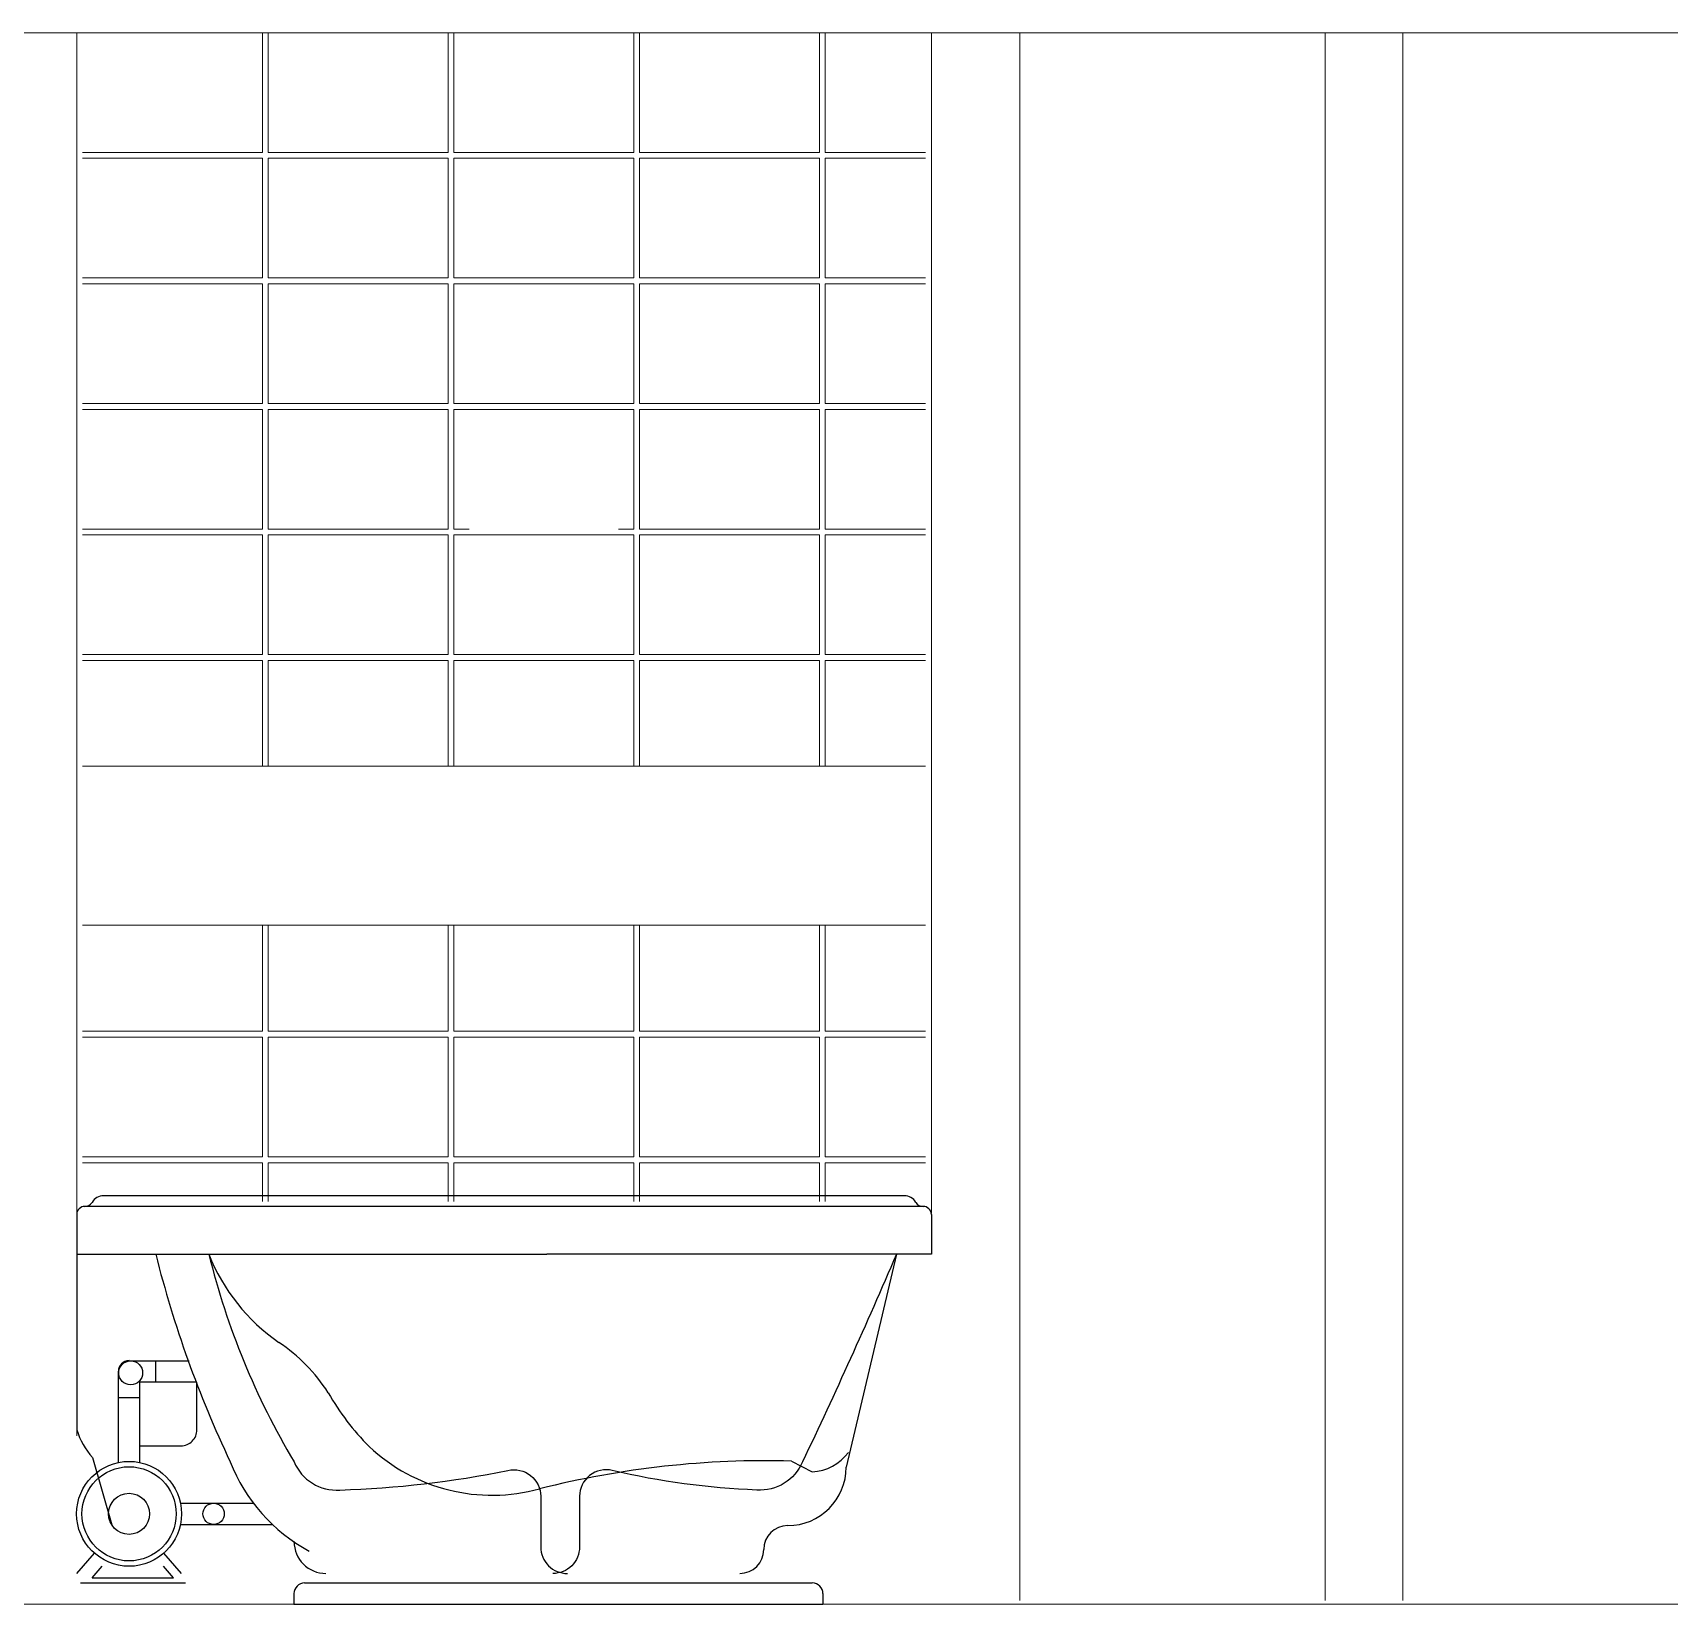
# Model space of a CAD drawing. Extents: x 1270 to 1442, y 932 to 1016.
# Drawn here: x 1428.324 to 1431.1, y 978.248 to 980.914 of the extents above; entities that cross this region are included whole.
import ezdxf

# ---------------------------------------------------------------- set-up
doc = ezdxf.new("R2010")
doc.units = 0
doc.header["$MEASUREMENT"] = 0
doc.layers.add('arquitecturapasito', color=252, linetype='Continuous', lineweight=5)

msp = doc.modelspace()

# ---------------------------------------------------------------- linework, layer by layer
for p, q in [((1428.3986, 978.9093), (1428.3986, 978.8416)), ((1429.8485, 978.9093), (1429.8485, 978.8416)), ((1428.3986, 978.8416), (1429.196, 978.8416)), ((1429.8485, 978.8416), (1429.196, 978.8416)), ((1429.7892, 978.8416), (1429.7041, 978.4806)), ((1428.4875, 978.6611), (1428.5893, 978.6611)), ((1428.5327, 978.625), (1428.5327, 978.6611)), ((1428.4695, 978.4884), (1428.4695, 978.6431)), ((1428.5056, 978.4884), (1428.5056, 978.625)), ((1428.5056, 978.625), (1428.6025, 978.625)), ((1428.5056, 978.5979), (1428.4695, 978.5979)), ((1429.6114, 978.4908), (1429.6463, 978.4724)), ((1428.5746, 978.4194), (1428.6983, 978.4194)), ((1428.5746, 978.3833), (1428.7306, 978.3833)), ((1428.3986, 978.3001), (1428.4288, 978.3345)), ((1428.425, 978.293), (1428.4421, 978.3124)), ((1428.563, 978.293), (1428.546, 978.3124)), ((1428.5765, 978.3001), (1428.5463, 978.3345)), ((1428.425, 978.293), (1428.563, 978.293)), ((1428.405, 978.284), (1428.583, 978.284)), ((1428.7671, 978.2659), (1428.7671, 978.2479)), ((1428.7852, 978.284), (1428.8279, 978.284)), ((1428.8279, 978.284), (1429.6465, 978.284)), ((1429.6035, 978.284), (1429.6465, 978.284)), ((1429.6646, 978.2659), (1429.6646, 978.2479)), ((1428.7671, 978.2479), (1429.6646, 978.2479))]:
    msp.add_line(p, q)
for points in [[(1429.835, 978.9229), (1429.196, 978.9229), (1428.4121, 978.9229)], [(1429.8026, 978.9409), (1429.196, 978.9409), (1428.4444, 978.9409)]]:
    msp.add_lwpolyline(points)
for points in [[(1428.3986, 978.8416), (1428.3986, 978.5438, 0.10594), (1428.4256, 978.4969), (1428.4583, 978.3824)], [(1428.5327, 978.8416, 0.048738), (1428.659, 978.4896, 0.177115), (1428.7928, 978.3381, 0.177115)], [(1428.6229, 978.8416, 0.073733), (1428.7673, 978.4896, 0.323277), (1428.845, 978.4417, 0.04186), (1429.1302, 978.4748, -0.48524), (1429.1859, 978.431), (1429.1859, 978.3452, 0.414214), (1429.231, 978.3001)], [(1429.7892, 978.8416, -0.009797), (1429.63, 978.4896, -0.323277), (1429.5523, 978.4417, -0.048609), (1429.3073, 978.4748, 0.48524), (1429.2516, 978.431), (1429.2516, 978.3452, -0.414214), (1429.2064, 978.3001)], [(1428.5056, 978.5167), (1428.5755, 978.5167, 0.414214), (1428.6026, 978.5438), (1428.6026, 978.6248)]]:
    msp.add_lwpolyline(points, format="xyb")
for centre, radius in [((1428.4902, 978.6404), 0.0203), ((1428.4875, 978.4013), 0.089), ((1428.4875, 978.4013), 0.0799), ((1428.4875, 978.4013), 0.0348), ((1428.6308, 978.4013), 0.0181)]:
    msp.add_circle(centre, radius)
for centre, radius, start, end in [((1428.4121, 978.9093), 0.0135, 88.2416, 180), ((1428.4114, 978.9392), 0.0164, 270.9332, 323.8377), ((1428.4444, 978.918), 0.0229, 90, 149.6951), ((1429.8026, 978.918), 0.0229, 30.3049, 90), ((1429.8341, 978.9364), 0.0135, 210.3049, 271.7584), ((1429.835, 978.9093), 0.0135, 0, 91.7584), ((1428.9283, 978.9625), 0.3285, 201.6001, 235.3652), ((1428.5728, 978.4428), 0.3012, 32.9973, 55.9103), ((1428.4875, 978.6431), 0.0181, 90, 180), ((1429.1922, 978.8131), 0.4208, 209.3546, 225.0208), ((1429.103, 978.7364), 0.3035, 226.683, 285.4721), ((1429.5683, 976.9166), 1.5748, 88.4314, 104.1249), ((1429.6048, 978.4806), 0.0993, 270, 0), ((1429.642, 978.5538), 0.0815, 273.0573, 323.7584), ((1429.6048, 978.3407), 0.0406, 90, 180), ((1428.8215, 978.3543), 0.0542, 180, 270), ((1429.5236, 978.3407), 0.0406, 270, 0), ((1428.7852, 978.2659), 0.0181, 90, 180), ((1429.6465, 978.2659), 0.0181, 0, 90)]:
    msp.add_arc(centre, radius, start, end)
at = {"layer": 'arquitecturapasito', "color": 252}
for p, q in [((1422.6053, 980.914), (1436.939, 980.914)), ((1428.3986, 978.5338), (1428.3986, 980.914)), ((1428.7136, 980.914), (1428.7136, 980.711)), ((1428.7236, 980.914), (1428.7236, 980.711)), ((1429.0286, 980.914), (1429.0286, 980.711)), ((1429.0386, 980.914), (1429.0386, 980.711)), ((1429.3436, 980.914), (1429.3436, 980.711)), ((1429.3536, 980.914), (1429.3536, 980.711)), ((1429.6586, 980.914), (1429.6586, 980.711)), ((1429.6686, 980.914), (1429.6686, 980.711)), ((1429.8485, 978.9115), (1429.8485, 980.914)), ((1429.9986, 978.254), (1429.9986, 980.914)), ((1430.5169, 978.254), (1430.5169, 980.914)), ((1430.6486, 978.254), (1430.6486, 980.914)), ((1428.7136, 980.711), (1428.4086, 980.711)), ((1428.7136, 980.701), (1428.4086, 980.701)), ((1428.7136, 980.701), (1428.7136, 980.498)), ((1429.0286, 980.711), (1428.7236, 980.711)), ((1429.0286, 980.701), (1428.7236, 980.701)), ((1428.7236, 980.701), (1428.7236, 980.498)), ((1429.0286, 980.701), (1429.0286, 980.498)), ((1429.3436, 980.711), (1429.0386, 980.711)), ((1429.3436, 980.701), (1429.0386, 980.701)), ((1429.0386, 980.701), (1429.0386, 980.498)), ((1429.3436, 980.701), (1429.3436, 980.498)), ((1429.6586, 980.711), (1429.3536, 980.711)), ((1429.6586, 980.701), (1429.3536, 980.701)), ((1429.3536, 980.701), (1429.3536, 980.498)), ((1429.6586, 980.701), (1429.6586, 980.498)), ((1429.8385, 980.711), (1429.6686, 980.711)), ((1429.8385, 980.701), (1429.6686, 980.701)), ((1429.6686, 980.701), (1429.6686, 980.498)), ((1428.7136, 980.498), (1428.4086, 980.498)), ((1428.7136, 980.488), (1428.4086, 980.488)), ((1428.7136, 980.488), (1428.7136, 980.285)), ((1429.0286, 980.498), (1428.7236, 980.498)), ((1429.0286, 980.488), (1428.7236, 980.488)), ((1428.7236, 980.488), (1428.7236, 980.285)), ((1429.0286, 980.488), (1429.0286, 980.285)), ((1429.3436, 980.498), (1429.0386, 980.498)), ((1429.3436, 980.488), (1429.0386, 980.488)), ((1429.0386, 980.488), (1429.0386, 980.285)), ((1429.3436, 980.488), (1429.3436, 980.285)), ((1429.6586, 980.498), (1429.3536, 980.498)), ((1429.6586, 980.488), (1429.3536, 980.488)), ((1429.3536, 980.488), (1429.3536, 980.285)), ((1429.6586, 980.488), (1429.6586, 980.285)), ((1429.8385, 980.498), (1429.6686, 980.498)), ((1429.8385, 980.488), (1429.6686, 980.488)), ((1429.6686, 980.488), (1429.6686, 980.285)), ((1428.7136, 980.285), (1428.4086, 980.285)), ((1429.0286, 980.285), (1428.7236, 980.285)), ((1429.3436, 980.285), (1429.0386, 980.285)), ((1429.6586, 980.285), (1429.3536, 980.285)), ((1429.8385, 980.285), (1429.6686, 980.285)), ((1428.7136, 980.275), (1428.4086, 980.275)), ((1428.7136, 980.275), (1428.7136, 980.072)), ((1429.0286, 980.275), (1428.7236, 980.275)), ((1428.7236, 980.275), (1428.7236, 980.072)), ((1429.0286, 980.275), (1429.0286, 980.072)), ((1429.3436, 980.275), (1429.0386, 980.275)), ((1429.0386, 980.275), (1429.0386, 980.072)), ((1429.3436, 980.275), (1429.3436, 980.072)), ((1429.6586, 980.275), (1429.3536, 980.275)), ((1429.3536, 980.275), (1429.3536, 980.072)), ((1429.6586, 980.275), (1429.6586, 980.072)), ((1429.8385, 980.275), (1429.6686, 980.275)), ((1429.6686, 980.275), (1429.6686, 980.072)), ((1428.7136, 980.072), (1428.4086, 980.072)), ((1428.7136, 980.062), (1428.4086, 980.062)), ((1428.7136, 980.062), (1428.7136, 979.859)), ((1429.0286, 980.072), (1428.7236, 980.072)), ((1429.0286, 980.062), (1428.7236, 980.062)), ((1428.7236, 980.062), (1428.7236, 979.859)), ((1429.0286, 980.062), (1429.0286, 979.859)), ((1429.0644, 980.072), (1429.0386, 980.072)), ((1429.3436, 980.062), (1429.0386, 980.062)), ((1429.0386, 980.062), (1429.0386, 979.859)), ((1429.3436, 980.072), (1429.3178, 980.072)), ((1429.3436, 980.062), (1429.3436, 979.859)), ((1429.6586, 980.072), (1429.3536, 980.072)), ((1429.6586, 980.062), (1429.3536, 980.062)), ((1429.3536, 980.062), (1429.3536, 979.859)), ((1429.6586, 980.062), (1429.6586, 979.859)), ((1429.8385, 980.072), (1429.6686, 980.072)), ((1429.8385, 980.062), (1429.6686, 980.062)), ((1429.6686, 980.062), (1429.6686, 979.859)), ((1428.7136, 979.859), (1428.4086, 979.859)), ((1428.7136, 979.849), (1428.4086, 979.849)), ((1428.7136, 979.849), (1428.7136, 979.6695)), ((1429.0286, 979.859), (1428.7236, 979.859)), ((1429.0286, 979.849), (1428.7236, 979.849)), ((1428.7236, 979.849), (1428.7236, 979.6695)), ((1429.0286, 979.849), (1429.0286, 979.6695)), ((1429.3436, 979.859), (1429.0386, 979.859)), ((1429.3436, 979.849), (1429.0386, 979.849)), ((1429.0386, 979.849), (1429.0386, 979.6695)), ((1429.3436, 979.849), (1429.3436, 979.6695)), ((1429.6586, 979.859), (1429.3536, 979.859)), ((1429.6586, 979.849), (1429.3536, 979.849)), ((1429.3536, 979.849), (1429.3536, 979.6695)), ((1429.6586, 979.849), (1429.6586, 979.6695)), ((1429.8385, 979.859), (1429.6686, 979.859)), ((1429.8385, 979.849), (1429.6686, 979.849)), ((1429.6686, 979.849), (1429.6686, 979.6695)), ((1428.4086, 979.6695), (1429.8385, 979.6695)), ((1428.4086, 979.3997), (1429.8385, 979.3997)), ((1428.7136, 979.3997), (1428.7136, 979.22)), ((1428.7236, 979.3997), (1428.7236, 979.22)), ((1429.0286, 979.3997), (1429.0286, 979.22)), ((1429.0386, 979.3997), (1429.0386, 979.22)), ((1429.3436, 979.3997), (1429.3436, 979.22)), ((1429.3536, 979.3997), (1429.3536, 979.22)), ((1429.6586, 979.3997), (1429.6586, 979.22)), ((1429.6686, 979.3997), (1429.6686, 979.22)), ((1428.7136, 979.22), (1428.4086, 979.22)), ((1428.7136, 979.21), (1428.4086, 979.21)), ((1428.7136, 979.21), (1428.7136, 979.007)), ((1429.0286, 979.22), (1428.7236, 979.22)), ((1429.0286, 979.21), (1428.7236, 979.21)), ((1428.7236, 979.21), (1428.7236, 979.007)), ((1429.0286, 979.21), (1429.0286, 979.007)), ((1429.3436, 979.22), (1429.0386, 979.22)), ((1429.3436, 979.21), (1429.0386, 979.21)), ((1429.0386, 979.21), (1429.0386, 979.007)), ((1429.3436, 979.21), (1429.3436, 979.007)), ((1429.6586, 979.22), (1429.3536, 979.22)), ((1429.6586, 979.21), (1429.3536, 979.21)), ((1429.3536, 979.21), (1429.3536, 979.007)), ((1429.6586, 979.21), (1429.6586, 979.007)), ((1429.8385, 979.22), (1429.6686, 979.22)), ((1429.8385, 979.21), (1429.6686, 979.21)), ((1429.6686, 979.21), (1429.6686, 979.007)), ((1428.7136, 979.007), (1428.4086, 979.007)), ((1429.0286, 979.007), (1428.7236, 979.007)), ((1429.3436, 979.007), (1429.0386, 979.007)), ((1429.6586, 979.007), (1429.3536, 979.007)), ((1429.8385, 979.007), (1429.6686, 979.007)), ((1428.7136, 978.997), (1428.4086, 978.997)), ((1428.7136, 978.997), (1428.7136, 978.9309)), ((1429.0286, 978.997), (1428.7236, 978.997)), ((1428.7236, 978.997), (1428.7236, 978.9309)), ((1429.0286, 978.997), (1429.0286, 978.9309)), ((1429.3436, 978.997), (1429.0386, 978.997)), ((1429.0386, 978.997), (1429.0386, 978.9309)), ((1429.3436, 978.997), (1429.3436, 978.9309)), ((1429.6586, 978.997), (1429.3536, 978.997)), ((1429.3536, 978.997), (1429.3536, 978.9309)), ((1429.6586, 978.997), (1429.6586, 978.9309)), ((1429.8385, 978.997), (1429.6686, 978.997)), ((1429.6686, 978.997), (1429.6686, 978.9309)), ((1422.6045, 978.2479), (1433.8427, 978.2479)), ((1422.6045, 978.2479), (1436.9507, 978.2479))]:
    msp.add_line(p, q, dxfattribs=at)

doc.saveas('drawing.dxf')
